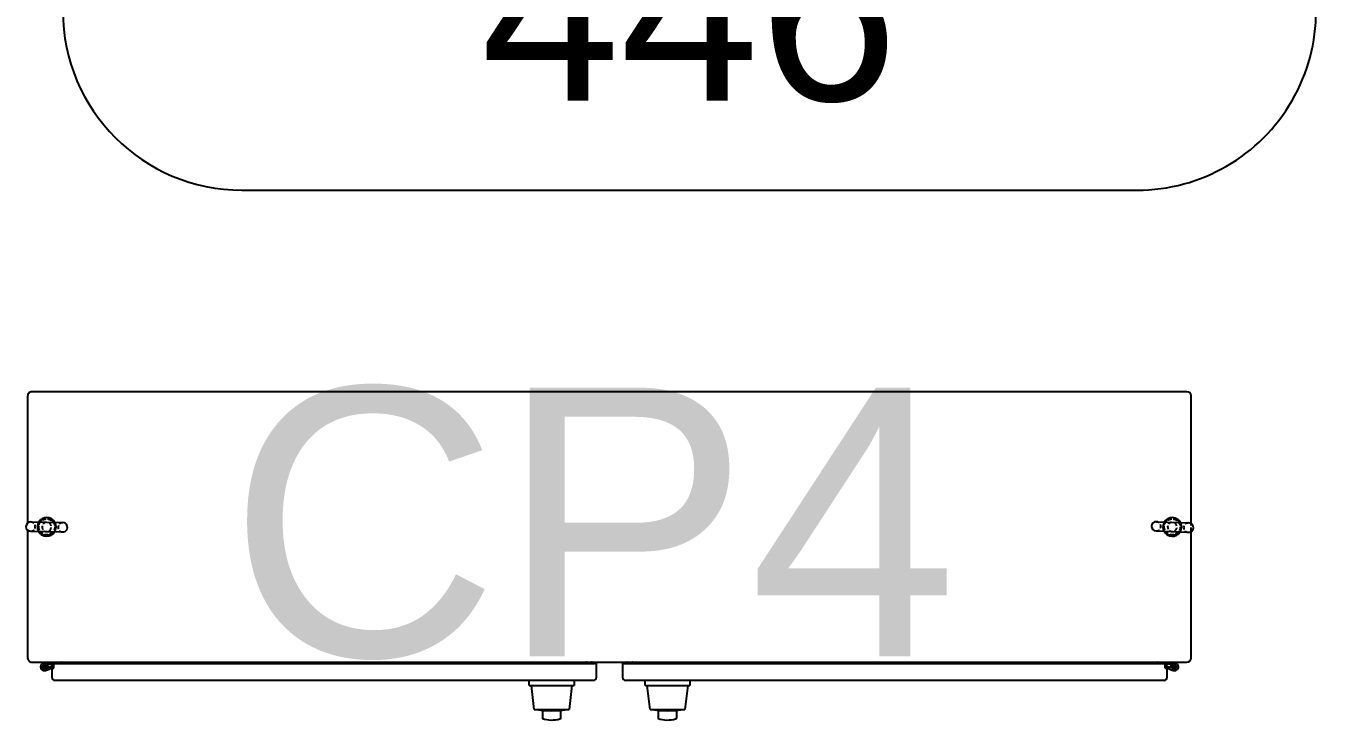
# Model space of a CAD drawing. Header units: inches. Extents: x -21257 to 11444, y 0 to 8704.
# Drawn here: x 1246.6 to 1333.7, y 5764.5 to 5811 of the extents above; entities that cross this region are included whole.
import ezdxf
from ezdxf.enums import TextEntityAlignment as Align

# ---------------------------------------------------------------- set-up
doc = ezdxf.new("R2010")
doc.units = ezdxf.units.IN
doc.header["$MEASUREMENT"] = 0
doc.linetypes.add('HIDDEN', pattern=[0.375, 0.25, -0.125])
doc.layers.add('400-CONV-NUMBERS', color=1, linetype='Continuous')
doc.layers.add('control_panel', color=1, linetype='Continuous')
doc.styles.get("Standard").update_dxf_attribs({"font": 'helvl.shx'})

# ---------------------------------------------------------------- blocks, each defined once
blk = doc.blocks.new('DCBLOCK')
at = {"linetype": 'Continuous'}
for p, q in [((-0.625, 0), (0, 0)), ((-0.625, -0.25), (0, -0.25))]:
    blk.add_line(p, q, dxfattribs=at)
for centre, start, end in [((-0.625, -0.125), 89.99998, 269.99994), ((0, -0.125), 269.99994, 89.99998)]:
    blk.add_arc(centre, 0.125, start, end)
blk.add_attdef('FORTNAITEM', text='', height=0.125).set_placement((-0.3125, -0.125), align=Align.MIDDLE_CENTER)
at = {"flags": 1}
blk.add_attdef('SERIALNUM', (-0.625, -0.34375), '', height=0.125, dxfattribs=at)

msp = doc.modelspace()

# ---------------------------------------------------------------- linework, layer by layer
at = {"layer": 'control_panel', "linetype": 'Continuous'}
for p, q in [((1324.473, 5786.508), (1247.049, 5786.508)), ((1246.761, 5786.22), (1246.761, 5777.706)), ((1324.761, 5777.635), (1324.761, 5786.22)), ((1246.966, 5777.777), (1249.121, 5777.734)), ((1322.422, 5777.799), (1324.575, 5777.712)), ((1246.761, 5777.223), (1246.761, 5768.671)), ((1246.953, 5777.152), (1249.108, 5777.109)), ((1322.396, 5777.174), (1324.55, 5777.088)), ((1324.761, 5768.671), (1324.761, 5777.159)), ((1247.049, 5768.383), (1324.473, 5768.383)), ((1247.878, 5768.328), (1248.137, 5768.383)), ((1248.009, 5768.073), (1248.134, 5768.073)), ((1248.15, 5768.258), (1248.071, 5768.241)), ((1248.134, 5768.073), (1248.134, 5768.073)), ((1248.15, 5768.258), (1248.15, 5768.258)), ((1248.15, 5768.258), (1248.15, 5768.258)), ((1248.191, 5768.258), (1248.15, 5768.258)), ((1248.191, 5768.383), (1248.191, 5768.258)), ((1248.191, 5768.258), (1248.509, 5768.258)), ((1248.222, 5768.06), (1248.386, 5768.119)), ((1248.509, 5767.978), (1248.509, 5768.29)), ((1248.509, 5768.29), (1284.753, 5768.29)), ((1248.821, 5768.383), (1248.821, 5768.29)), ((1249.261, 5768.383), (1249.261, 5768.29)), ((1284.354, 5768.29), (1284.354, 5768.383)), ((1284.881, 5768.29), (1284.753, 5768.29)), ((1284.881, 5767.373), (1284.881, 5768.29)), ((1286.642, 5768.29), (1286.77, 5768.29)), ((1286.642, 5768.29), (1286.642, 5767.373)), ((1286.77, 5768.29), (1323.014, 5768.29)), ((1287.168, 5768.383), (1287.168, 5768.29)), ((1322.261, 5768.29), (1322.261, 5768.383)), ((1322.702, 5768.383), (1322.702, 5768.29)), ((1323.014, 5767.978), (1323.014, 5768.29)), ((1323.332, 5768.258), (1323.014, 5768.258)), ((1323.137, 5768.119), (1323.301, 5768.06)), ((1323.332, 5768.383), (1323.332, 5768.258)), ((1323.332, 5768.258), (1323.372, 5768.258)), ((1323.372, 5768.258), (1323.452, 5768.241)), ((1323.644, 5768.328), (1323.385, 5768.383)), ((1323.389, 5768.073), (1323.514, 5768.073)), ((1248.222, 5768.06), (1247.923, 5767.951)), ((1247.966, 5767.833), (1248.265, 5767.942)), ((1248.265, 5767.942), (1248.222, 5768.06)), ((1248.428, 5768.002), (1248.265, 5767.942)), ((1248.265, 5767.942), (1248.265, 5767.942)), ((1248.265, 5767.942), (1248.265, 5767.942)), ((1248.381, 5767.978), (1248.381, 5767.373)), ((1248.381, 5767.978), (1248.509, 5767.978)), ((1248.428, 5768.002), (1248.428, 5768.002)), ((1248.428, 5768.002), (1248.428, 5768.002)), ((1323.014, 5767.978), (1323.142, 5767.978)), ((1323.258, 5767.942), (1323.094, 5768.002)), ((1323.142, 5767.373), (1323.142, 5767.978)), ((1323.301, 5768.06), (1323.258, 5767.942)), ((1323.258, 5767.942), (1323.557, 5767.833)), ((1323.599, 5767.951), (1323.301, 5768.06)), ((1323.301, 5768.06), (1323.301, 5768.06)), ((1323.301, 5768.06), (1323.301, 5768.06)), ((1323.301, 5768.06), (1323.301, 5768.06)), ((1323.301, 5768.06), (1323.301, 5768.06)), ((1284.673, 5767.165), (1248.589, 5767.165)), ((1280.386, 5766.821), (1280.386, 5767.165)), ((1280.386, 5766.821), (1283.386, 5766.821)), ((1280.723, 5765.218), (1280.527, 5766.821)), ((1283.246, 5766.821), (1283.049, 5765.218)), ((1283.386, 5767.165), (1283.386, 5766.821)), ((1284.753, 5767.165), (1284.753, 5767.165)), ((1284.753, 5767.165), (1284.753, 5767.165)), ((1284.753, 5767.165), (1284.753, 5767.165)), ((1284.753, 5767.165), (1284.753, 5767.165)), ((1284.753, 5767.165), (1284.753, 5767.165)), ((1284.753, 5767.165), (1284.753, 5767.165)), ((1322.945, 5767.165), (1286.85, 5767.165)), ((1288.143, 5766.821), (1288.143, 5767.165)), ((1288.143, 5766.821), (1291.143, 5766.821)), ((1288.48, 5765.218), (1288.284, 5766.821)), ((1291.003, 5766.821), (1290.806, 5765.218)), ((1291.143, 5767.165), (1291.143, 5766.821)), ((1280.723, 5765.218), (1283.049, 5765.218)), ((1281.261, 5765.157), (1281.261, 5764.613)), ((1281.261, 5764.613), (1281.261, 5764.598)), ((1282.511, 5764.686), (1282.511, 5765.157)), ((1282.511, 5764.674), (1282.511, 5764.686)), ((1288.48, 5765.218), (1290.806, 5765.218)), ((1289.018, 5765.157), (1289.018, 5764.613)), ((1289.018, 5764.613), (1289.018, 5764.598)), ((1290.268, 5764.686), (1290.268, 5765.157)), ((1290.268, 5764.674), (1290.268, 5764.686))]:
    msp.add_line(p, q, dxfattribs=at)
at = {"layer": 'control_panel', "linetype": 'HIDDEN'}
for p, q in [((1324.611, 5786.508), (1324.611, 5786.508)), ((1247.398, 5777.446), (1247.718, 5777.999)), ((1247.718, 5777.999), (1248.356, 5777.999)), ((1248.356, 5777.999), (1248.676, 5777.446)), ((1322.847, 5777.446), (1323.166, 5777.999)), ((1323.166, 5777.999), (1323.805, 5777.999)), ((1323.805, 5777.999), (1324.124, 5777.446)), ((1247.398, 5777.446), (1247.718, 5776.893)), ((1248.356, 5776.893), (1247.718, 5776.893)), ((1248.676, 5777.446), (1248.356, 5776.893)), ((1322.847, 5777.446), (1323.166, 5776.893)), ((1323.805, 5776.893), (1323.166, 5776.893)), ((1324.124, 5777.446), (1323.805, 5776.893)), ((1324.761, 5777.159), (1324.761, 5777.635)), ((1247.827, 5768.317), (1247.842, 5768.32)), ((1247.842, 5768.32), (1247.878, 5768.328)), ((1248.065, 5768.24), (1247.853, 5768.195)), ((1247.977, 5768.15), (1248.076, 5768.226)), ((1248.071, 5768.241), (1248.065, 5768.24)), ((1248.076, 5768.226), (1248.076, 5768.226)), ((1248.076, 5768.226), (1248.076, 5768.226)), ((1248.134, 5768.073), (1248.134, 5768.073)), ((1248.137, 5768.383), (1248.137, 5768.383)), ((1248.137, 5768.383), (1248.137, 5768.383)), ((1248.191, 5768.258), (1248.509, 5768.258)), ((1248.191, 5768.258), (1248.191, 5768.258)), ((1248.386, 5768.119), (1248.386, 5768.119)), ((1248.386, 5768.119), (1248.386, 5768.119)), ((1249.261, 5768.383), (1284.354, 5768.383)), ((1249.261, 5768.29), (1249.261, 5768.283)), ((1284.354, 5768.283), (1284.354, 5768.29)), ((1284.479, 5768.383), (1284.479, 5768.263)), ((1287.168, 5768.383), (1322.261, 5768.383)), ((1322.261, 5768.283), (1322.261, 5768.29)), ((1322.702, 5768.29), (1322.702, 5768.29)), ((1323.014, 5768.29), (1323.014, 5768.29)), ((1323.332, 5768.258), (1323.332, 5768.258)), ((1323.372, 5768.258), (1323.372, 5768.258)), ((1323.372, 5768.258), (1323.372, 5768.258)), ((1323.546, 5768.15), (1323.447, 5768.226)), ((1323.452, 5768.241), (1323.452, 5768.241)), ((1323.452, 5768.241), (1323.458, 5768.24)), ((1323.458, 5768.24), (1323.67, 5768.195)), ((1323.514, 5768.073), (1323.514, 5768.073)), ((1323.514, 5768.073), (1323.514, 5768.073)), ((1323.546, 5768.15), (1323.546, 5768.15)), ((1323.546, 5768.15), (1323.546, 5768.15)), ((1323.68, 5768.32), (1323.644, 5768.328)), ((1323.67, 5768.195), (1323.67, 5768.195)), ((1323.67, 5768.195), (1323.67, 5768.195)), ((1323.696, 5768.317), (1323.68, 5768.32)), ((1323.696, 5768.317), (1323.696, 5768.317)), ((1323.696, 5768.317), (1323.696, 5768.317)), ((1248.265, 5767.942), (1248.265, 5767.942)), ((1248.265, 5767.942), (1248.265, 5767.942)), ((1248.265, 5767.942), (1248.265, 5767.942)), ((1248.509, 5767.293), (1248.509, 5767.293)), ((1323.014, 5767.323), (1323.014, 5767.323)), ((1323.014, 5767.323), (1323.014, 5767.323)), ((1323.014, 5767.293), (1323.014, 5767.293)), ((1323.014, 5767.293), (1323.014, 5767.293)), ((1323.258, 5767.942), (1323.258, 5767.942)), ((1323.301, 5768.06), (1323.301, 5768.06)), ((1323.301, 5768.06), (1323.301, 5768.06)), ((1323.301, 5768.06), (1323.301, 5768.06)), ((1323.557, 5767.833), (1323.557, 5767.833)), ((1323.557, 5767.833), (1323.557, 5767.833)), ((1323.599, 5767.951), (1323.599, 5767.951)), ((1323.599, 5767.951), (1323.599, 5767.951))]:
    msp.add_line(p, q, dxfattribs=at)
for centre, radius in [((1248.037, 5777.446), 0.538), ((1323.486, 5777.446), 0.538), ((1323.644, 5768.073), 0.25)]:
    msp.add_circle(centre, radius, dxfattribs=at)
at = {"layer": 'control_panel', "linetype": 'Continuous'}
for centre, radius in [((1247.879, 5768.073), 0.126), ((1247.879, 5768.073), 0.0635), ((1323.644, 5768.073), 0.126), ((1323.644, 5768.073), 0.0635)]:
    msp.add_circle(centre, radius, dxfattribs=at)
for centre, radius, start, end in [((1247.049, 5786.22), 0.288, 89.99999, 180), ((1324.473, 5786.22), 0.288, 0.00004, 89.99999), ((1246.96, 5777.465), 0.312, 88.83624, 268.83624), ((1248.037, 5777.446), 0.625, 28.57195, 149.10054), ((1249.114, 5777.421), 0.312, 268.83624, 88.83624), ((1322.409, 5777.486), 0.312, 87.70067, 267.70067), ((1323.486, 5777.446), 0.625, 27.43641, 147.96494), ((1324.586, 5777.399), 0.313, 263.27216, 92.12913), ((1248.037, 5777.446), 0.625, 209.10124, 328.57124), ((1323.486, 5777.446), 0.625, 207.96564, 327.4357), ((1247.049, 5768.671), 0.288, 179.99994, 269.99999), ((1247.879, 5768.073), 0.255, 359.99839, 289.99982), ((1247.879, 5768.073), 0.13, 0.00007, 289.99965), ((1247.879, 5768.073), 0.126, 267.80392, 359.99999), ((1248.449, 5767.945), 0.185, 71.07574, 109.99618), ((1249.033, 5768.283), 0.1, 4.01381, 89.99999), ((1249.033, 5768.283), 0.228, 1.75887, 26.99871), ((1322.489, 5768.283), 0.228, 153.00053, 178.2407), ((1322.489, 5768.283), 0.1, 89.99999, 175.98615), ((1323.074, 5767.945), 0.185, 69.99999, 108.9265), ((1323.644, 5768.073), 0.255, 249.99961, 180.00004), ((1323.644, 5768.073), 0.13, 249.99923, 180.00009), ((1324.473, 5768.671), 0.288, 269.99999, 359.99999), ((1247.879, 5768.073), 0.25, 268.24501, 269.99999), ((1247.879, 5768.073), 0.25, 269.99999, 289.99981), ((1248.589, 5767.373), 0.208, 180, 269.99159), ((1248.449, 5767.945), 0.06, 32.51696, 109.98824), ((1284.673, 5767.373), 0.208, 269.99999, 359.99999), ((1286.85, 5767.373), 0.208, 180, 269.98078), ((1322.934, 5767.373), 0.208, 269.99998, 359.99999), ((1323.074, 5767.945), 0.06, 69.99999, 147.48471), ((1281.886, 5773.133), 8, 261.64227, 278.35771), ((1281.89, 5766.689), 2.181, 253.25281, 284.49184), ((1282.411, 5764.674), 0.1, 284.41404, 359.99999), ((1289.643, 5773.133), 8, 261.64227, 278.35771), ((1289.647, 5766.689), 2.181, 253.25281, 284.49184), ((1290.168, 5764.674), 0.1, 284.41404, 359.99999)]:
    msp.add_arc(centre, radius, start, end, dxfattribs=at)
at = {"layer": 'control_panel', "linetype": 'HIDDEN'}
for centre, radius, start, end in [((1246.96, 5777.465), 0.312, 268.83624, 88.83624), ((1248.037, 5777.446), 0.625, 149.10054, 209.10124), ((1248.037, 5777.446), 0.31, 96.83867, 80.83382), ((1248.037, 5777.446), 0.625, 358.83623, 28.57195), ((1249.114, 5777.421), 0.312, 88.83624, 268.83624), ((1322.409, 5777.486), 0.312, 267.70067, 87.70067), ((1323.486, 5777.446), 0.625, 147.96493, 207.96564), ((1323.486, 5777.446), 0.31, 95.70309, 79.69826), ((1323.486, 5777.446), 0.625, 357.7007, 27.43641), ((1324.562, 5777.4), 0.312, 87.70067, 267.70067), ((1248.037, 5777.446), 0.625, 328.57124, 358.83623), ((1323.486, 5777.446), 0.625, 327.4357, 357.7007), ((1247.879, 5768.073), 0.25, 289.99981, 268.24501), ((1247.879, 5768.073), 0.124, 101.99999, 37.93652), ((1249.033, 5768.283), 0.1, 0.00001, 4.01381), ((1249.033, 5768.283), 0.228, 0, 1.75887), ((1284.214, 5768.305), 0.078, 89.99999, 180.00001), ((1284.597, 5768.263), 0.12, 89.99999, 179.99999), ((1286.921, 5768.263), 0.12, 359.99999, 89.99999), ((1287.302, 5768.305), 0.078, 0.00002, 89.99999), ((1322.489, 5768.283), 0.228, 178.24069, 179.99999), ((1322.489, 5768.283), 0.1, 175.98614, 180.00001), ((1323.644, 5768.073), 0.125, 359.79975, 179.99999), ((1323.644, 5768.073), 0.124, 142.06347, 77.99999)]:
    msp.add_arc(centre, radius, start, end, dxfattribs=at)

# ---------------------------------------------------------------- block references
at = {"layer": '400-CONV-NUMBERS', "xscale": 96, "yscale": 96, "zscale": 96}
msp.add_blockref('DCBLOCK', (1321.124, 5824.011, 360), dxfattribs=at).add_auto_attribs({'FORTNAITEM': '446'})

# ---------------------------------------------------------------- texts
at = {"layer": 'control_panel', "insert": (1284.65, 5786.781), "char_height": 18, "width": 98.34912, "attachment_point": 2}
msp.add_mtext('{\\fArial|b0|i0|c0|p34;CP4}', dxfattribs=at)

doc.saveas('drawing.dxf')
